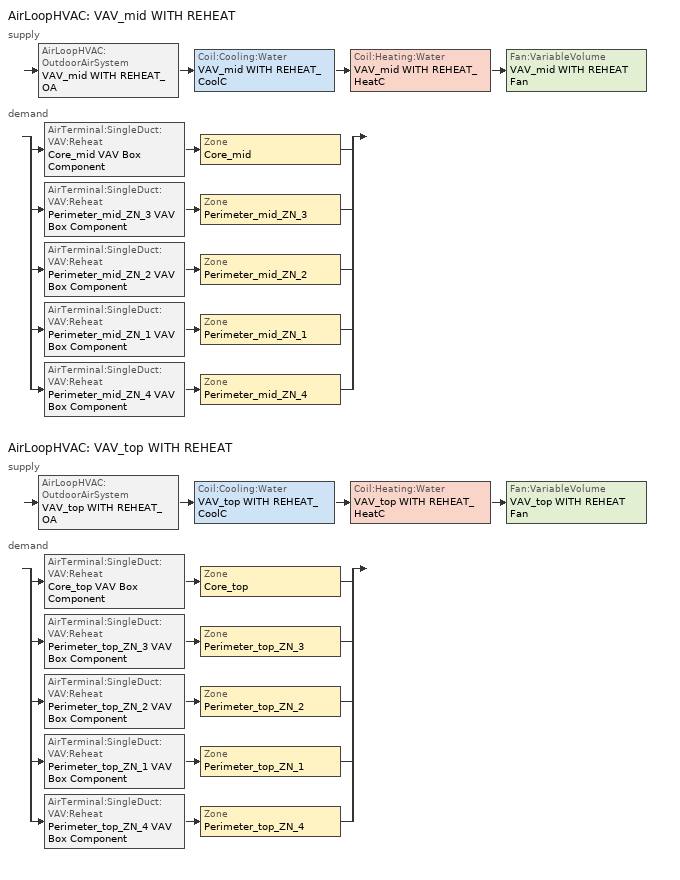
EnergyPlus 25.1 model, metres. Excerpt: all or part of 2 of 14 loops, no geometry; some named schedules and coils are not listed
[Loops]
AirLoopHVAC 'VAV_mid WITH REHEAT'
 supply: AirLoopHVAC:OutdoorAirSystem 'VAV_mid WITH REHEAT_OA' > Coil:Cooling:Water 'VAV_mid WITH REHEAT_CoolC' > Coil:Heating:Water 'VAV_mid WITH REHEAT_HeatC' > Fan:VariableVolume 'VAV_mid WITH REHEAT Fan'
 demand: split
  | AirTerminal:SingleDuct:VAV:Reheat 'Core_mid VAV Box Component' > Zone 'Core_mid'
  | AirTerminal:SingleDuct:VAV:Reheat 'Perimeter_mid_ZN_3 VAV Box Component' > Zone 'Perimeter_mid_ZN_3'
  | AirTerminal:SingleDuct:VAV:Reheat 'Perimeter_mid_ZN_2 VAV Box Component' > Zone 'Perimeter_mid_ZN_2'
  | AirTerminal:SingleDuct:VAV:Reheat 'Perimeter_mid_ZN_1 VAV Box Component' > Zone 'Perimeter_mid_ZN_1'
  | AirTerminal:SingleDuct:VAV:Reheat 'Perimeter_mid_ZN_4 VAV Box Component' > Zone 'Perimeter_mid_ZN_4'
AirLoopHVAC 'VAV_top WITH REHEAT'
 supply: AirLoopHVAC:OutdoorAirSystem 'VAV_top WITH REHEAT_OA' > Coil:Cooling:Water 'VAV_top WITH REHEAT_CoolC' > Coil:Heating:Water 'VAV_top WITH REHEAT_HeatC' > Fan:VariableVolume 'VAV_top WITH REHEAT Fan'
 demand: split
  | AirTerminal:SingleDuct:VAV:Reheat 'Core_top VAV Box Component' > Zone 'Core_top'
  | AirTerminal:SingleDuct:VAV:Reheat 'Perimeter_top_ZN_3 VAV Box Component' > Zone 'Perimeter_top_ZN_3'
  | AirTerminal:SingleDuct:VAV:Reheat 'Perimeter_top_ZN_2 VAV Box Component' > Zone 'Perimeter_top_ZN_2'
  | AirTerminal:SingleDuct:VAV:Reheat 'Perimeter_top_ZN_1 VAV Box Component' > Zone 'Perimeter_top_ZN_1'
  | AirTerminal:SingleDuct:VAV:Reheat 'Perimeter_top_ZN_4 VAV Box Component' > Zone 'Perimeter_top_ZN_4'
[DesignSpecification:OutdoorAir] Outdoor Air Flow per Zone Floor Area {m3/s-m2}=0.000431773
Name | Outdoor Air Method | Outdoor Air Flow per Zone {m3/s} | Outdoor Air Flow per Person {m3/s-person}
SZ DSOA Core_mid; SZ DSOA Core_top; SZ DSOA Perimeter_mid_ZN_3; SZ DSOA Perimeter_mid_ZN_2; SZ DSOA Perimeter_mid_ZN_1; SZ DSOA Perimeter_mid_ZN_4; SZ DSOA Perimeter_top_ZN_3; SZ DSOA Perimeter_top_ZN_2; SZ DSOA Perimeter_top_ZN_1; SZ DSOA Perimeter_top_ZN_4 | Flow/Area | 0
CM DSOA Core_top; CM DSOA Perimeter_top_ZN_1; CM DSOA Perimeter_top_ZN_2; CM DSOA Perimeter_top_ZN_3; CM DSOA Perimeter_top_ZN_4; CM DSOA Core_mid; CM DSOA Perimeter_mid_ZN_1; CM DSOA Perimeter_mid_ZN_2; CM DSOA Perimeter_mid_ZN_3; CM DSOA Perimeter_mid_ZN_4 | Sum |  | 1e-08
[DesignSpecification:ZoneAirDistribution] Zone Air Distribution Effectiveness in Cooling Mode=1; Zone Air Distribution Effectiveness in Heating Mode=1
Name | Minimum Zone Ventilation Efficiency
VAV_Zone_AirDistribution | 0.6
CM DSZAD Core_top; CM DSZAD Perimeter_top_ZN_1; CM DSZAD Perimeter_top_ZN_2; CM DSZAD Perimeter_top_ZN_3; CM DSZAD Perimeter_top_ZN_4; CM DSZAD Core_mid; CM DSZAD Perimeter_mid_ZN_1; CM DSZAD Perimeter_mid_ZN_2; CM DSZAD Perimeter_mid_ZN_3; CM DSZAD Perimeter_mid_ZN_4
[Sizing:Zone] Zone Cooling Design Supply Air Temperature Input Method=SupplyAirTemperature; Zone Cooling Design Supply Air Temperature {C}=12.8; Zone Heating Design Supply Air Temperature Input Method=SupplyAirTemperature; Zone Heating Design Supply Air Temperature {C}=40; Zone Cooling Design Supply Air Humidity Ratio {kgWater/kgDryAir}=0.007; Zone Heating Design Supply Air Humidity Ratio {kgWater/kgDryAir}=0.008; Cooling Design Air Flow Method=DesignDay; Cooling Design Air Flow Rate {m3/s}=0; Cooling Minimum Air Flow {m3/s}=0; Cooling Minimum Air Flow Fraction=0; Heating Design Air Flow Method=DesignDay; Heating Design Air Flow Rate {m3/s}=0; Design Specification Zone Air Distribution Object=VAV_Zone_AirDistribution; Account for Dedicated Outdoor Air System=No; Dedicated Outdoor Air System Control Strategy=NeutralSupplyAir; Dedicated Outdoor Air Low Setpoint Temperature for Design {C}=autosize; Dedicated Outdoor Air High Setpoint Temperature for Design {C}=autosize
Name | Design Specification Outdoor Air Object
Core_mid | SZ DSOA Core_mid
Core_top | SZ DSOA Core_top
Perimeter_mid_ZN_3 | SZ DSOA Perimeter_mid_ZN_3
Perimeter_mid_ZN_2 | SZ DSOA Perimeter_mid_ZN_2
Perimeter_mid_ZN_1 | SZ DSOA Perimeter_mid_ZN_1
Perimeter_mid_ZN_4 | SZ DSOA Perimeter_mid_ZN_4
Perimeter_top_ZN_3 | SZ DSOA Perimeter_top_ZN_3
Perimeter_top_ZN_2 | SZ DSOA Perimeter_top_ZN_2
Perimeter_top_ZN_1 | SZ DSOA Perimeter_top_ZN_1
Perimeter_top_ZN_4 | SZ DSOA Perimeter_top_ZN_4
[Sizing:System] Type of Load to Size On=Sensible; Central Heating Maximum System Air Flow Ratio=0.3; Preheat Design Temperature {C}=7; Preheat Design Humidity Ratio {kgWater/kgDryAir}=0.008; Precool Design Temperature {C}=12.8; Precool Design Humidity Ratio {kgWater/kgDryAir}=0.008; Central Cooling Design Supply Air Temperature {C}=12.8; Central Heating Design Supply Air Temperature {C}=12.8; Type of Zone Sum to Use=Coincident; 100% Outdoor Air in Cooling=No; 100% Outdoor Air in Heating=No; Central Cooling Design Supply Air Humidity Ratio {kgWater/kgDryAir}=0.007; Central Heating Design Supply Air Humidity Ratio {kgWater/kgDryAir}=0.008; Cooling Supply Air Flow Rate Method=DesignDay; Cooling Supply Air Flow Rate {m3/s}=0; Heating Supply Air Flow Rate Method=DesignDay; Heating Supply Air Flow Rate {m3/s}=0; System Outdoor Air Method=ZoneSum
Name | Design Outdoor Air Flow Rate {m3/s}
VAV_mid WITH REHEAT | 20.304
VAV_top WITH REHEAT | 2.0304
[ZoneControl:Thermostat] Control Type Schedule=Dual Zone Control Type Sched
Name | Zone or ZoneList | Control 1
Core_mid Thermostat | Core_mid | Core_mid DualSPSched
Core_top Thermostat | Core_top | Core_top DualSPSched
Perimeter_mid_ZN_3 Thermostat | Perimeter_mid_ZN_3 | Perimeter_mid_ZN_3 DualSPSched
Perimeter_mid_ZN_2 Thermostat | Perimeter_mid_ZN_2 | Perimeter_mid_ZN_2 DualSPSched
Perimeter_mid_ZN_1 Thermostat | Perimeter_mid_ZN_1 | Perimeter_mid_ZN_1 DualSPSched
Perimeter_mid_ZN_4 Thermostat | Perimeter_mid_ZN_4 | Perimeter_mid_ZN_4 DualSPSched
Perimeter_top_ZN_3 Thermostat | Perimeter_top_ZN_3 | Perimeter_top_ZN_3 DualSPSched
Perimeter_top_ZN_2 Thermostat | Perimeter_top_ZN_2 | Perimeter_top_ZN_2 DualSPSched
Perimeter_top_ZN_1 Thermostat | Perimeter_top_ZN_1 | Perimeter_top_ZN_1 DualSPSched
Perimeter_top_ZN_4 Thermostat | Perimeter_top_ZN_4 | Perimeter_top_ZN_4 DualSPSched
[ThermostatSetpoint:DualSetpoint]
Name | Heating Setpoint Temperature Schedule | Cooling Setpoint Temperature Schedule
Core_mid DualSPSched; Core_top DualSPSched; Perimeter_mid_ZN_3 DualSPSched; Perimeter_mid_ZN_1 DualSPSched; Perimeter_mid_ZN_4 DualSPSched; Perimeter_top_ZN_3 DualSPSched; Perimeter_top_ZN_2 DualSPSched; Perimeter_top_ZN_1 DualSPSched; Perimeter_top_ZN_4 DualSPSched | HTGSETP_SCH_YES_OPTIMUM | CLGSETP_SCH_YES_OPTIMUM
Perimeter_mid_ZN_2 DualSPSched | HTGSETP_SCH_YES_OPTIMUM_w_SB | CLGSETP_SCH_YES_OPTIMUM_w_SB
[AirTerminal:SingleDuct:VAV:Reheat] Availability Schedule=ALWAYS_ON; Maximum Air Flow Rate {m3/s}=AUTOSIZE; Maximum Hot Water or Steam Flow Rate {m3/s}=AUTOSIZE; Minimum Hot Water or Steam Flow Rate {m3/s}=0; Convergence Tolerance=0.001; Damper Heating Action=ReverseWithLimits; Maximum Flow Fraction During Reheat=0.5; Maximum Reheat Air Temperature {C}=40
Name | Zone Minimum Air Flow Input Method | Constant Minimum Air Flow Fraction | Reheat Coil | Minimum Air Flow Fraction Schedule
Core_mid VAV Box Component | Constant | 0.261 | Core_mid VAV Box Reheat Coil
Core_top VAV Box Component | Constant | 0.262 | Core_top VAV Box Reheat Coil
Perimeter_mid_ZN_3 VAV Box Component | Constant | 0.216 | Perimeter_mid_ZN_3 VAV Box Reheat Coil
Perimeter_mid_ZN_2 VAV Box Component | Scheduled |  | Perimeter_mid_ZN_2 VAV Box Reheat Coil | PERIMETER_MID_ZN_2_MDP_Sch
Perimeter_mid_ZN_1 VAV Box Component | Constant | 0.183 | Perimeter_mid_ZN_1 VAV Box Reheat Coil
Perimeter_mid_ZN_4 VAV Box Component | Constant | 0.078 | Perimeter_mid_ZN_4 VAV Box Reheat Coil
Perimeter_top_ZN_3 VAV Box Component | Constant | 0.186 | Perimeter_top_ZN_3 VAV Box Reheat Coil
Perimeter_top_ZN_2 VAV Box Component | Constant | 0.085 | Perimeter_top_ZN_2 VAV Box Reheat Coil
Perimeter_top_ZN_1 VAV Box Component | Constant | 0.163 | Perimeter_top_ZN_1 VAV Box Reheat Coil
Perimeter_top_ZN_4 VAV Box Component | Constant | 0.074 | Perimeter_top_ZN_4 VAV Box Reheat Coil
[Zone equipment]
Core_mid: Core_mid VAV Box Component
Core_top: Core_top VAV Box Component
Perimeter_mid_ZN_3: Perimeter_mid_ZN_3 VAV Box Component
Perimeter_mid_ZN_2: Perimeter_mid_ZN_2 VAV Box Component
Perimeter_mid_ZN_1: Perimeter_mid_ZN_1 VAV Box Component
Perimeter_mid_ZN_4: Perimeter_mid_ZN_4 VAV Box Component
Perimeter_top_ZN_3: Perimeter_top_ZN_3 VAV Box Component
Perimeter_top_ZN_2: Perimeter_top_ZN_2 VAV Box Component
Perimeter_top_ZN_1: Perimeter_top_ZN_1 VAV Box Component
Perimeter_top_ZN_4: Perimeter_top_ZN_4 VAV Box Component
[Fan:VariableVolume] Availability Schedule=HVACOperationSchd; Pressure Rise {Pa}=1314.72; Maximum Flow Rate {m3/s}=AUTOSIZE; Fan Power Minimum Flow Rate Input Method=Fraction; Fan Power Minimum Flow Fraction=0.25; Motor In Airstream Fraction=1; Fan Power Coefficient 1=0.0408; Fan Power Coefficient 2=0.088; Fan Power Coefficient 3=-0.0729; Fan Power Coefficient 4=0.9437; Fan Power Coefficient 5=0
Name | Fan Total Efficiency | Motor Efficiency
VAV_mid WITH REHEAT Fan | 0.6084 | 0.936
VAV_top WITH REHEAT Fan | 0.61165 | 0.941
[Coil:Cooling:Water] Availability Schedule=ALWAYS_ON; Design Water Flow Rate {m3/s}=AUTOSIZE; Design Air Flow Rate {m3/s}=AUTOSIZE; Design Inlet Water Temperature {C}=AUTOSIZE; Design Inlet Air Temperature {C}=AUTOSIZE; Design Outlet Air Temperature {C}=AUTOSIZE; Design Inlet Air Humidity Ratio {kgWater/kgDryAir}=AUTOSIZE; Design Outlet Air Humidity Ratio {kgWater/kgDryAir}=AUTOSIZE; Type of Analysis=SimpleAnalysis; Heat Exchanger Configuration=CrossFlow
VAV_mid WITH REHEAT_CoolC; VAV_top WITH REHEAT_CoolC
[Coil:Heating:Water] Availability Schedule=ALWAYS_ON; U-Factor Times Area Value {W/K}=AUTOSIZE; Maximum Water Flow Rate {m3/s}=AUTOSIZE; Performance Input Method=UFactorTimesAreaAndDesignWaterFlowRate; Rated Capacity {W}=AUTOSIZE; Rated Inlet Water Temperature {C}=82.2; Rated Inlet Air Temperature {C}=12.8; Rated Outlet Water Temperature {C}=71.1; Rated Outlet Air Temperature {C}=40
VAV_mid WITH REHEAT_HeatC; VAV_top WITH REHEAT_HeatC
[Controller:WaterCoil] Control Variable=Temperature; Actuator Variable=FLOW; Maximum Actuated Flow {m3/s}=AUTOSIZE; Minimum Actuated Flow {m3/s}=0
Name | Action | Controller Convergence Tolerance {deltaC}
VAV_mid WITH REHEAT_CoolC_Controller; VAV_top WITH REHEAT_CoolC_Controller | REVERSE
VAV_mid WITH REHEAT_HeatC_Controller; VAV_top WITH REHEAT_HeatC_Controller | NORMAL | 0.0001
[Controller:OutdoorAir] Minimum Outdoor Air Flow Rate {m3/s}=0; Maximum Outdoor Air Flow Rate {m3/s}=AUTOSIZE; Economizer Control Type=DifferentialDryBulb; Economizer Control Action Type=ModulateFlow; Lockout Type=LockoutWithHeating; Minimum Limit Type=FixedMinimum; Minimum Outdoor Air Schedule=MinOA_MotorizedDamper_Sched
Name | Maximum Fraction of Outdoor Air Schedule | Mechanical Ventilation Controller
VAV_mid WITH REHEAT_OA_Controller | VAV_MID WITH REHEAT Max OA Fraction | VAV_mid WITH REHEAT_DCV
VAV_top WITH REHEAT_OA_Controller | VAV_TOP WITH REHEAT Max OA Fraction | VAV_top WITH REHEAT_DCV
[Controller:MechanicalVentilation] Availability Schedule=MinOA_MotorizedDamper_Sched; Demand Controlled Ventilation=Yes; System Outdoor Air Method=Standard62.1VentilationRateProcedureWithLimit
Name | Zone or ZoneList 1 | Design Specification Outdoor Air Object Name 1 | Design Specification Zone Air Distribution Object Name 1 | Zone or ZoneList 2 | Design Specification Outdoor Air Object Name 2 | Design Specification Zone Air Distribution Object Name 2 | Zone or ZoneList 3 | Design Specification Outdoor Air Object Name 3 | Design Specification Zone Air Distribution Object Name 3 | Zone or ZoneList 4 | Design Specification Outdoor Air Object Name 4 | Design Specification Zone Air Distribution Object Name 4 | Zone or ZoneList 5 | Design Specification Outdoor Air Object Name 5 | Design Specification Zone Air Distribution Object Name 5
VAV_top WITH REHEAT_DCV | Core_top | CM DSOA Core_top | CM DSZAD Core_top | Perimeter_top_ZN_1 | CM DSOA Perimeter_top_ZN_1 | CM DSZAD Perimeter_top_ZN_1 | Perimeter_top_ZN_2 | CM DSOA Perimeter_top_ZN_2 | CM DSZAD Perimeter_top_ZN_2 | Perimeter_top_ZN_3 | CM DSOA Perimeter_top_ZN_3 | CM DSZAD Perimeter_top_ZN_3 | Perimeter_top_ZN_4 | CM DSOA Perimeter_top_ZN_4 | CM DSZAD Perimeter_top_ZN_4
VAV_mid WITH REHEAT_DCV | Core_mid | CM DSOA Core_mid | CM DSZAD Core_mid | Perimeter_mid_ZN_1 | CM DSOA Perimeter_mid_ZN_1 | CM DSZAD Perimeter_mid_ZN_1 | Perimeter_mid_ZN_2 | CM DSOA Perimeter_mid_ZN_2 | CM DSZAD Perimeter_mid_ZN_2 | Perimeter_mid_ZN_3 | CM DSOA Perimeter_mid_ZN_3 | CM DSZAD Perimeter_mid_ZN_3 | Perimeter_mid_ZN_4 | CM DSOA Perimeter_mid_ZN_4 | CM DSZAD Perimeter_mid_ZN_4
[AirLoopHVAC] Design Supply Air Flow Rate {m3/s}=AUTOSIZE
VAV_mid WITH REHEAT; VAV_top WITH REHEAT
[EnergyManagementSystem:Sensor]
Name | Output:Variable or Output:Meter Index Key | Output:Variable or Output:Meter
VAV_mid_WITH_REHEAT_OA_VRP | VAV_mid WITH REHEAT | Air System Outdoor Air Mechanical Ventilation Requested Mass Flow Rate
VAV_mid_WITH_REHEAT_OA | VAV_mid WITH REHEAT | Air System Outdoor Air Mass Flow Rate
VAV_mid_SUPPLY_FLOW | VAV_mid WITH REHEAT_OA-VAV WITH REHEAT_CoolCNode | System Node Standard Density Volume Flow Rate
VAV_top_WITH_REHEAT_OA_VRP | VAV_top WITH REHEAT | Air System Outdoor Air Mechanical Ventilation Requested Mass Flow Rate
VAV_top_WITH_REHEAT_OA | VAV_top WITH REHEAT | Air System Outdoor Air Mass Flow Rate
VAV_top_SUPPLY_FLOW | VAV_top WITH REHEAT_OA-VAV WITH REHEAT_CoolCNode | System Node Standard Density Volume Flow Rate
Core_mid_LSr | Core_mid | Zone Lights Electricity Rate
Core_mid_Occ_Sensor | Core_mid | People Occupant Count
Core_top_LSr | Core_top | Zone Lights Electricity Rate
Core_top_Occ_Sensor | Core_top | People Occupant Count
Perimeter_mid_ZN_3_LSr | Perimeter_mid_ZN_3 | Zone Lights Electricity Rate
Perimeter_mid_ZN_3_Occ_Sensor | Perimeter_mid_ZN_3 | People Occupant Count
Perimeter_mid_ZN_2_LSr | Perimeter_mid_ZN_2 | Zone Lights Electricity Rate
Perimeter_mid_ZN_2_Occ_Sensor | Perimeter_mid_ZN_2 | People Occupant Count
Perimeter_mid_ZN_1_LSr | Perimeter_mid_ZN_1 | Zone Lights Electricity Rate
Perimeter_mid_ZN_1_Occ_Sensor | Perimeter_mid_ZN_1 | People Occupant Count
Perimeter_mid_ZN_4_LSr | Perimeter_mid_ZN_4 | Zone Lights Electricity Rate
Perimeter_mid_ZN_4_Occ_Sensor | Perimeter_mid_ZN_4 | People Occupant Count
Perimeter_top_ZN_3_LSr | Perimeter_top_ZN_3 | Zone Lights Electricity Rate
Perimeter_top_ZN_3_Occ_Sensor | Perimeter_top_ZN_3 | People Occupant Count
Perimeter_top_ZN_2_LSr | Perimeter_top_ZN_2 | Zone Lights Electricity Rate
Perimeter_top_ZN_2_Occ_Sensor | Perimeter_top_ZN_2 | People Occupant Count
Perimeter_top_ZN_1_LSr | Perimeter_top_ZN_1 | Zone Lights Electricity Rate
Perimeter_top_ZN_1_Occ_Sensor | Perimeter_top_ZN_1 | People Occupant Count
Perimeter_top_ZN_4_LSr | Perimeter_top_ZN_4 | Zone Lights Electricity Rate
Perimeter_top_ZN_4_Occ_Sensor | Perimeter_top_ZN_4 | People Occupant Count
[EnergyManagementSystem:InternalVariable] Internal Data Type=Zone Floor Area
Name | Internal Data Index Key
Core_mid_Area | Core_mid
Core_top_Area | Core_top
Perimeter_mid_ZN_3_Area | Perimeter_mid_ZN_3
Perimeter_mid_ZN_2_Area | Perimeter_mid_ZN_2
Perimeter_mid_ZN_1_Area | Perimeter_mid_ZN_1
Perimeter_mid_ZN_4_Area | Perimeter_mid_ZN_4
Perimeter_top_ZN_3_Area | Perimeter_top_ZN_3
Perimeter_top_ZN_2_Area | Perimeter_top_ZN_2
Perimeter_top_ZN_1_Area | Perimeter_top_ZN_1
Perimeter_top_ZN_4_Area | Perimeter_top_ZN_4
[SetpointManager:OutdoorAirReset] Control Variable=Temperature; Setpoint at Outdoor Low Temperature {C}=15.6; Outdoor Low Temperature {C}=10; Setpoint at Outdoor High Temperature {C}=12.8; Outdoor High Temperature {C}=21.1
Name | Setpoint Node or NodeList
VAV_mid Supply Air Temperature Manager | VAV_mid WITH REHEAT Supply Equipment Outlet Node
VAV_top Supply Air Temperature Manager | VAV_top WITH REHEAT Supply Equipment Outlet Node
[SetpointManager:MixedAir] Control Variable=Temperature
Name | Setpoint Node or NodeList
VAV_mid WITH REHEAT_CoolC SAT Manager | VAV_mid WITH REHEAT_CoolC-VAV WITH REHEAT_HeatCNode
VAV_mid WITH REHEAT_HeatC SAT Manager | VAV_mid WITH REHEAT_HeatC-VAV WITH REHEAT FanNode
VAV_mid WITH REHEAT_OAMixed Air Temp Manager | VAV_mid WITH REHEAT_OA-VAV WITH REHEAT_CoolCNode
VAV_top WITH REHEAT_CoolC SAT Manager | VAV_top WITH REHEAT_CoolC-VAV WITH REHEAT_HeatCNode
VAV_top WITH REHEAT_HeatC SAT Manager | VAV_top WITH REHEAT_HeatC-VAV WITH REHEAT FanNode
VAV_top WITH REHEAT_OAMixed Air Temp Manager | VAV_top WITH REHEAT_OA-VAV WITH REHEAT_CoolCNode
[Schedule:Compact]
ALWAYS_ON: Through: 12/31, For: AllDays, Until: 24:00, 1
HVACOperationSchd: Through: 12/31, For: Weekdays SummerDesignDay, Until: 06:00, 0, Until: 22:00, 1, Until: 24:00, 0, For: Saturday WinterDesignDay, Until: 06:00, 0, Until: 18:00, 1, Until: 24:00, 0, For: Sunday Holidays AllOtherDays, Until: 24:00, 0
HTGSETP_SCH_YES_OPTIMUM: Through: 12/31, For: WinterDesignDay, Until: 05:00, 15.6, Until: 06:00, 17.6, Until: 07:00, 19.6, Until: 22:00, 21, Until: 24:00, 15.6, For: Weekdays, Until: 04:00, 15.6, Until: 05:00, 17.8, Until: 06:00, 20, Until: 22:00, 21, Until: 24:00, 15.6, For SummerDesignDay, Until: 24:00, 15.6, For: Saturday, Until: 04:00, 15.6, Until: 05:00, 17.8, Until: 06:00, 20, Until: 17:00, 21, Until: 24:00, 15.6, For: Sunday Holidays AllOtherDays, Until: 24:00, 15.6
HTGSETP_SCH_YES_OPTIMUM_w_SB: Through: 12/31, For: Weekdays, Until: 01:00, 15.6, Until: 02:00, 15.6, Until: 03:00, 15.6, Until: 04:00, 15.6, Until: 05:00, 17.8, Until: 06:00, 20, Until: 07:00, 21, Until: 08:00, 21, Until: 09:00, 21, Until: 10:00, 21, Until: 11:00, 20.4444, Until: 12:00, 21, Until: 13:00, 20.4444, Until: 14:00, 21, Until: 15:00, 20.4444, Until: 16:00, 21, Until: 17:00, 21, Until: 18:00, 21, Until: 19:00, 21, Until: 20:00, 21, Until: 21:00, 21, Until: 22:00, 21, Until: 23:00, 15.6, Until: 24:00, 15.6, For: Saturday, Until: 01:00, 15.6, Until: 02:00, 15.6, Until: 03:00, 15.6, Until: 04:00, 15.6, Until: 05:00, 17.8, Until: 06:00, 20, Until: 07:00, 21, Until: 08:00, 21, Until: 09:00, 21, Until: 10:00, 21, Until: 11:00, 20.4444, Until: 12:00, 21, Until: 13:00, 20.4444, Until: 14:00, 21, Until: 15:00, 20.4444, Until: 16:00, 21, Until: 17:00, 21, Until: 18:00, 15.6, Until: 19:00, 15.6, Until: 20:00, 15.6, Until: 21:00, 15.6, Until: 22:00, 15.6, Until: 23:00, 15.6, Until: 24:00, 15.6, For: WinterDesignDay, Until: 05:00, 15.6, Until: 06:00, 17.6, Until: 07:00, 19.6, Until: 22:00, 21, Until: 24:00, 15.6, For SummerDesignDay, Until: 24:00, 15.6, For:Sunday Holidays AllOtherDays, Until: 24:00, 15.6
CLGSETP_SCH_YES_OPTIMUM: Through: 12/31, For: SummerDesignDay, Until: 05:00, 26.7, Until: 06:00, 25.7, Until: 07:00, 25, Until: 22:00, 24, Until: 24:00, 26.7, For: Weekdays, Until: 04:00, 26.7, Until: 05:00, 25.6, Until: 06:00, 25, Until: 22:00, 24, Until: 24:00, 26.7, For: Saturday, Until: 04:00, 26.7, Until: 05:00, 25.6, Until: 06:00, 25, Until: 17:00, 24, Until: 24:00, 26.7, For WinterDesignDay, Until: 24:00, 26.7, For: Sunday Holidays AllOtherDays, Until: 24:00, 26.7
MinOA_MotorizedDamper_Sched: Through: 12/31, For: Weekdays SummerDesignDay, Until: 07:00, 0, Until: 22:00, 1, Until: 24:00, 0, For: Saturday WinterDesignDay, Until: 07:00, 0, Until: 18:00, 1, Until: 24:00, 0, For: Sunday Holidays AllOtherDays, Until: 24:00, 0
Dual Zone Control Type Sched: Through: 12/31, For: AllDays, Until: 24:00, 4
PERIMETER_MID_ZN_2_MDP_Sch: Through: 12/31, For: Weekdays, Until: 01:00, 0.085, Until: 02:00, 0.085, Until: 03:00, 0.085, Until: 04:00, 0.085, Until: 05:00, 0.085, Until: 06:00, 0.085, Until: 07:00, 0.085, Until: 08:00, 0.085, Until: 09:00, 0.085, Until: 10:00, 0.085, Until: 11:00, 0, Until: 12:00, 0.085, Until: 13:00, 0, Until: 14:00, 0.085, Until: 15:00, 0, Until: 16:00, 0.085, Until: 17:00, 0.085, Until: 18:00, 0.085, Until: 19:00, 0.085, Until: 20:00, 0.085, Until: 21:00, 0.085, Until: 22:00, 0.085, Until: 23:00, 0.085, Until: 24:00, 0.085, For: Saturday, Until: 01:00, 0.085, Until: 02:00, 0.085, Until: 03:00, 0.085, Until: 04:00, 0.085, Until: 05:00, 0.085, Until: 06:00, 0.085, Until: 07:00, 0.085, Until: 08:00, 0.085, Until: 09:00, 0.085, Until: 10:00, 0.085, Until: 11:00, 0, Until: 12:00, 0.085, Until: 13:00, 0, Until: 14:00, 0.085, Until: 15:00, 0, Until: 16:00, 0.085, Until: 17:00, 0.085, Until: 18:00, 0.085, Until: 19:00, 0.085, Until: 20:00, 0.085, Until: 21:00, 0.085, Until: 22:00, 0.085, Until: 23:00, 0.085, Until: 24:00, 0.085, For: AllOtherDays, Until: 24:00, 0.085
[Schedule:Constant]
VAV_MID WITH REHEAT Max OA Fraction; VAV_TOP WITH REHEAT Max OA Fraction: 1
